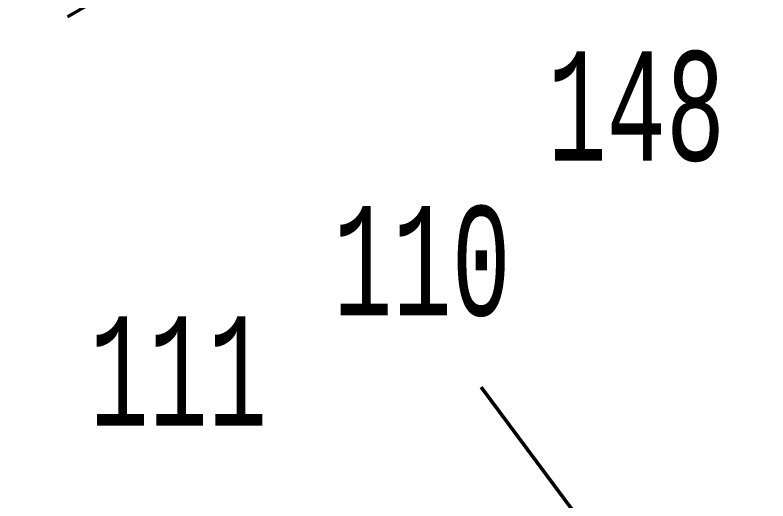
# Model space of a CAD drawing. Extents: x -99 to 181, y -251 to 146.
# Drawn here: x 80.77 to 104.85, y 72.63 to 88.18 of the extents above; entities that cross this region are included whole.
import ezdxf

# ---------------------------------------------------------------- set-up
doc = ezdxf.new("R2010")
doc.units = 0
doc.linetypes.add('STRICHPUNKT2', pattern=[18.5, 10, -4, 0.5, -4])
doc.layers.get('0').update_dxf_attribs({"linetype": 'CONTINUOUS'})
doc.layers.add('LE_ALL', color=7, linetype='CONTINUOUS', lineweight=50)
doc.layers.add('TXT_ALL', color=7, linetype='CONTINUOUS')
doc.styles.add('MONOTXT', font='monotxt.shx')

# ---------------------------------------------------------------- blocks, each defined once
blk = doc.blocks.new('DK12_3_00011', base_point=(123.455, 68.094))
at = {"layer": 'LE_ALL', "color": 2}
blk.add_line((105.604, 62.951), (95.677, 76.272), dxfattribs=at)
at = {"layer": 'LE_ALL', "color": 2, "linetype": 'STRICHPUNKT2'}
blk.add_lwpolyline([(9.848, 3.589), (-2.949, -3.799), (-2.949, 25.388), (18.365, 37.693), (18.365, 51.126), (104.175, 100.669)], dxfattribs=at)
at = {"layer": 'TXT_ALL', "color": 2, "style": 'MONOTXT', "width": 0.625}
for s, p in [('148', (97.798, 83.521)), ('110', (90.947, 78.566)), ('111', (83.154, 75.041))]:
    blk.add_text(s, height=3.5, dxfattribs=at).set_placement(p)
blk = doc.blocks.new('001_0000_00001', base_point=(-43.892, 35.5))
blk.add_blockref('DK12_3_00011', (123.455, 68.094))

msp = doc.modelspace()

# ---------------------------------------------------------------- block references
msp.add_blockref('001_0000_00001', (-43.892, 35.5))

doc.saveas('drawing.dxf')
